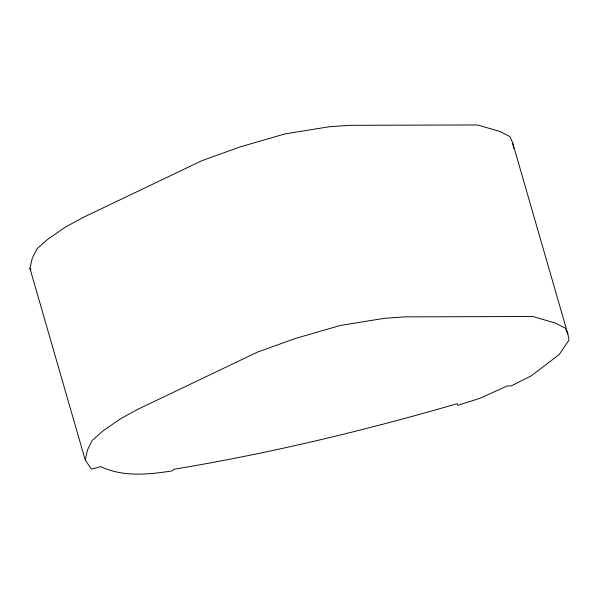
<?xml version="1.0" encoding="UTF-8"?>
<svg xmlns="http://www.w3.org/2000/svg" width="599" height="599" viewBox="0 0 599 599"><rect width="100%" height="100%" fill="white"/><g stroke="black" fill="none" stroke-linecap="round" stroke-linejoin="round"><path stroke-width="0.9" d="M29.95 268.464L32.226 258.281L36.928 248.862L47.643 239.368L65.553 227.006L82.819 217.609L202.05 160.607L240.521 146.785L285.064 133.899L329.255 126.748L349.584 125.311L477.553 124.959L500.158 131.555L510.019 136.684L512.579 142.555L567.874 334.115L569.05 340.067L559.144 354.578L531.44 375.738L511.374 385.846L507.226 385.988L479.597 398.425L457.756 405.321L457.089 403.711C364.05 430.696 269.625 453.428 174.017 469.249L171.823 470.956C148.38 474.588 122.967 477.171 100.849 466.651L91.437 469.159L85.238 460.017L29.95 268.464L30.983 269.984M85.238 460.017L87.521 449.834L92.224 440.422L102.931 430.921L120.841 418.559L138.114 409.169L257.338 352.167L295.816 338.338L340.359 325.452L384.543 318.301L404.872 316.871L532.84 316.512L555.445 323.108L565.314 328.245L567.874 334.115M512.579 142.555L513.762 148.507"/></g></svg>
